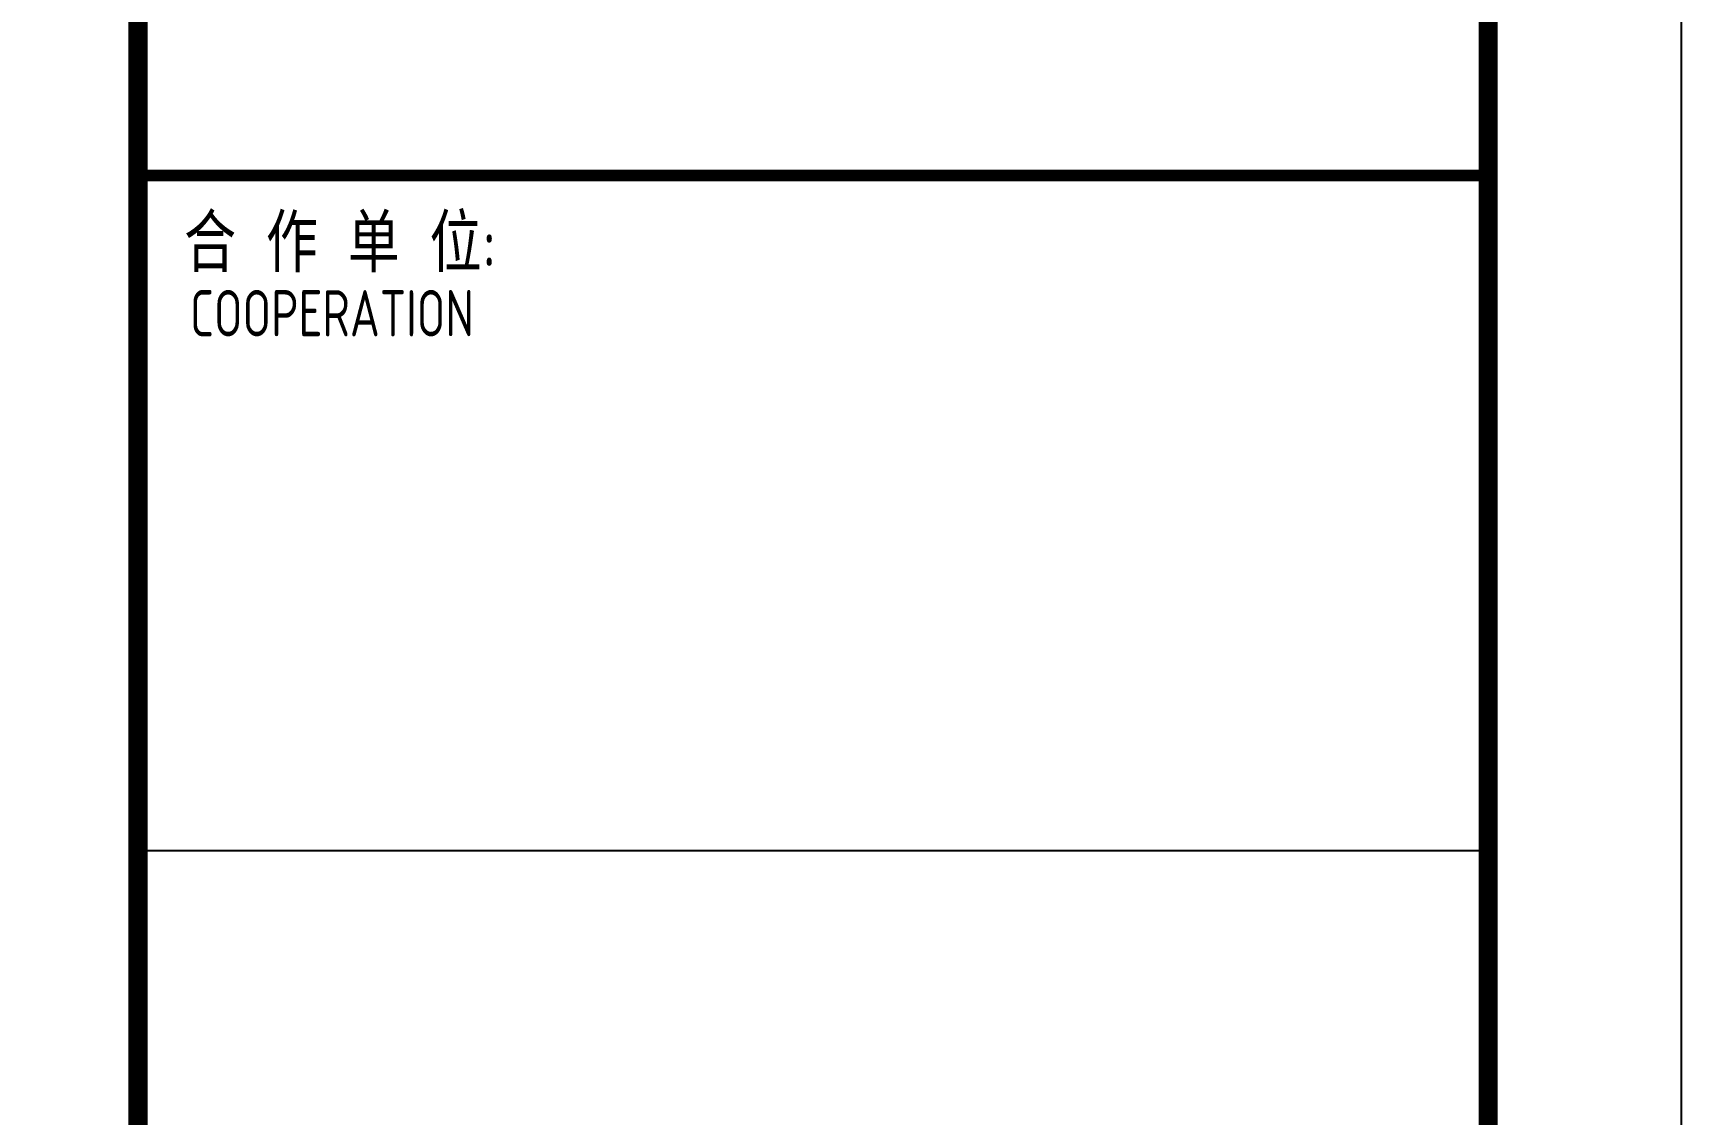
# Model space of a CAD drawing. Extents: x 817814 to 953178, y -139555 to 106956.
# Drawn here: x 942070 to 953178, y 92182 to 99465 of the extents above; entities that cross this region are included whole.
import ezdxf
from ezdxf.enums import TextEntityAlignment as Align

# ---------------------------------------------------------------- set-up
doc = ezdxf.new("R2010")
doc.units = 0
doc.header["$LTSCALE"] = 1000
doc.header["$MEASUREMENT"] = 0
doc.layers.add('BTTK', color=7, linetype='Continuous')
doc.layers.add('PUB_TITLE', color=4, linetype='Continuous')
doc.styles.add('HZ(TK)', font='geniso.shx', dxfattribs={"width": 0.9, "bigfont": 'hztxt.shx'})

# ---------------------------------------------------------------- blocks, each defined once
blk = doc.blocks.new('vhtemplate_2019年新竖式图框_A1')
at = {"layer": 'BTTK'}
blk.add_line((831, 494), (761, 494), dxfattribs=at)
at = {"layer": 'BTTK', "const_width": 0.6}
blk.add_lwpolyline([(831, 529), (761, 529)], dxfattribs=at)
at = {"layer": 'PUB_TITLE', "color": 7}
blk.add_lwpolyline([(0, 594), (841, 594), (841, 0), (0, 0)], close=True, dxfattribs=at)
at = {"layer": 'PUB_TITLE', "const_width": 1}
blk.add_lwpolyline([(25, 10), (831, 10), (831, 584), (25, 584)], close=True, dxfattribs=at)
blk.add_lwpolyline([(761, 10), (761, 584)], dxfattribs=at)
at = {"layer": 'BTTK', "style": 'HZ(TK)', "width": 0.9}
blk.add_text('合 作 单 位:', height=3, dxfattribs=at).set_placement((763.382, 523.978))
at = {"layer": 'BTTK', "style": 'HZ(TK)', "width": 0.8}
blk.add_text('COOPERATION', height=2.4, dxfattribs=at).set_placement((771.054, 521.857), align=Align.MIDDLE_CENTER)
at = {"layer": 'BTTK', "color": 4, "style": 'HZ(TK)', "width": 0.9}
for tag, p in [('合作单位_001', (795.825, 509.442)), ('建设单位_001', (795.854, 207.442)), ('工程名称_001', (795.621, 174.442)), ('子项名称_001', (805.708, 157.942)), ('图纸名称_001', (795.446, 138.942))]:
    blk.add_attdef(tag, p, '', height=3.5, dxfattribs=at)
for tag, p in [('注册证书号', (808.5, 279)), ('注册印章号', (808.5, 271)), ('设计号', (806, 193)), ('图别', (789.75, 34)), ('图号', (822.25, 34)), ('版本号', (789.75, 26)), ('日期', (822.25, 26))]:
    blk.add_attdef(tag, text='', height=3.5, dxfattribs=at).set_placement(p, align=Align.MIDDLE)

msp = doc.modelspace()

# ---------------------------------------------------------------- block references
at = {"xscale": 130, "yscale": 130, "zscale": 130}
msp.add_blockref('vhtemplate_2019年新竖式图框_A1', (843848.3, 29735.7), dxfattribs=at)

doc.saveas('drawing.dxf')
